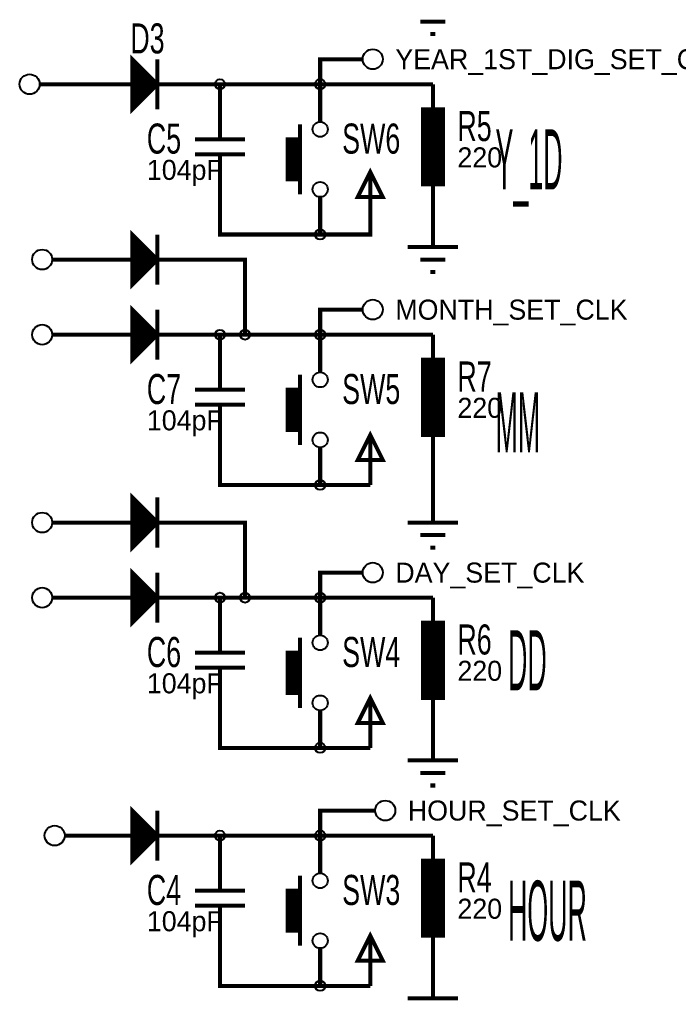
# Model space of a CAD drawing. Header units: inches. Extents: x -9.9 to 15.4, y -10.4 to 10.3.
# Drawn here: x -3.8 to -1.17, y -6.308 to -2.392 of the extents above; entities that cross this region are included whole.
import ezdxf

# ---------------------------------------------------------------- set-up
doc = ezdxf.new("R2010")
doc.units = ezdxf.units.IN
doc.layers.get('0').update_dxf_attribs({"linetype": 'CONTINUOUS'})
for name, color, linetype in [('1', 1, 'CONTINUOUS'), ('2', 2, 'CONTINUOUS'), ('3', 3, 'CONTINUOUS')]:
    doc.layers.add(name, color=color, linetype=linetype)

msp = doc.modelspace()

# ---------------------------------------------------------------- linework, layer by layer
at = {"layer": '1', "const_width": 0.016}
for points in [[(-2.2, -2.4), (-2.1, -2.4)], [(-2.16, -2.45), (-2.14, -2.45)], [(-2.55, -2.55), (-2.6, -2.55), (-2.6, -2.65)], [(-2.43, -2.55), (-2.55, -2.55)], [(-3.72, -2.65), (-3.6, -2.65)], [(-3.45, -2.65), (-3.6, -2.65)], [(-3.15, -2.65), (-3, -2.65)], [(-3, -2.7), (-3, -2.65)], [(-3, -2.65), (-2.6, -2.65)], [(-2.6, -2.7), (-2.6, -2.65)], [(-2.15, -2.65), (-2.6, -2.65)], [(-2.45, -3.1), (-2.4, -3), (-2.35, -3.1), (-2.45, -3.1)], [(-2.4, -3.2), (-2.4, -3)], [(-3, -3.1), (-3, -3.25), (-2.6, -3.25)], [(-2.15, -3.15), (-2.15, -3.2)], [(-2.4, -3.2), (-2.4, -3.25), (-2.6, -3.25)], [(-2.6, -3.2), (-2.6, -3.25)], [(-2.15, -3.2), (-2.15, -3.3)], [(-2.25, -3.3), (-2.05, -3.3)], [(-3.67, -3.35), (-3.55, -3.35)], [(-3.55, -3.35), (-3.45, -3.35)], [(-3.15, -3.35), (-2.9, -3.35), (-2.9, -3.65)], [(-2.2, -3.35), (-2.1, -3.35)], [(-2.16, -3.4), (-2.14, -3.4)], [(-2.55, -3.55), (-2.6, -3.55), (-2.6, -3.65)], [(-2.43, -3.55), (-2.55, -3.55)], [(-3.67, -3.65), (-3.55, -3.65)], [(-3.55, -3.65), (-3.45, -3.65)], [(-3.15, -3.65), (-3, -3.65)], [(-3, -3.7), (-3, -3.65)], [(-3, -3.65), (-2.9, -3.65)], [(-2.9, -3.65), (-2.6, -3.65)], [(-2.6, -3.7), (-2.6, -3.65)], [(-2.15, -3.65), (-2.6, -3.65)], [(-2.45, -4.15), (-2.4, -4.05), (-2.35, -4.15), (-2.45, -4.15)], [(-2.4, -4.25), (-2.4, -4.05)], [(-3, -4.1), (-3, -4.25), (-2.6, -4.25)], [(-2.15, -4.15), (-2.15, -4.3)], [(-2.6, -4.2), (-2.6, -4.25)], [(-2.4, -4.25), (-2.6, -4.25)], [(-2.15, -4.3), (-2.15, -4.4)], [(-3.67, -4.4), (-3.55, -4.4)], [(-3.55, -4.4), (-3.45, -4.4)], [(-3.15, -4.4), (-2.9, -4.4), (-2.9, -4.7)], [(-2.25, -4.4), (-2.05, -4.4)], [(-2.2, -4.45), (-2.1, -4.45)], [(-2.16, -4.5), (-2.14, -4.5)], [(-2.55, -4.6), (-2.6, -4.6), (-2.6, -4.7)], [(-2.43, -4.6), (-2.55, -4.6)], [(-3.67, -4.7), (-3.55, -4.7)], [(-3.55, -4.7), (-3.45, -4.7)], [(-3, -4.7), (-3.15, -4.7)], [(-3, -4.75), (-3, -4.7)], [(-3, -4.7), (-2.9, -4.7)], [(-2.9, -4.7), (-2.6, -4.7)], [(-2.6, -4.75), (-2.6, -4.7)], [(-2.15, -4.7), (-2.6, -4.7)], [(-2.45, -5.2), (-2.4, -5.1), (-2.35, -5.2), (-2.45, -5.2)], [(-2.4, -5.3), (-2.4, -5.1)], [(-3, -5.15), (-3, -5.3), (-2.6, -5.3)], [(-2.15, -5.2), (-2.15, -5.25)], [(-2.6, -5.25), (-2.6, -5.3)], [(-2.15, -5.25), (-2.15, -5.35)], [(-2.4, -5.3), (-2.6, -5.3)], [(-2.25, -5.35), (-2.05, -5.35)], [(-2.2, -5.4), (-2.1, -5.4)], [(-2.16, -5.45), (-2.14, -5.45)], [(-2.5, -5.55), (-2.6, -5.55), (-2.6, -5.65)], [(-2.38, -5.55), (-2.5, -5.55)], [(-3.62, -5.65), (-3.5, -5.65)], [(-3.5, -5.65), (-3.45, -5.65)], [(-3.15, -5.65), (-3, -5.65)], [(-3, -5.7), (-3, -5.65)], [(-3, -5.65), (-2.6, -5.65)], [(-2.6, -5.7), (-2.6, -5.65)], [(-2.15, -5.65), (-2.6, -5.65)], [(-2.45, -6.15), (-2.4, -6.05), (-2.35, -6.15), (-2.45, -6.15)], [(-2.4, -6.25), (-2.4, -6.05)], [(-3, -6.1), (-3, -6.25), (-2.6, -6.25)], [(-2.15, -6.15), (-2.15, -6.2)], [(-2.6, -6.2), (-2.6, -6.25)], [(-2.15, -6.2), (-2.15, -6.3)], [(-2.4, -6.25), (-2.6, -6.25)], [(-2.25, -6.3), (-2.05, -6.3)]]:
    msp.add_lwpolyline(points, dxfattribs=at)
at = {"layer": '1'}
for centre, radius in [((-2.39, -2.55), 0.04), ((-3.76, -2.65), 0.04), ((-3, -2.65), 0.02), ((-2.6, -2.65), 0.02), ((-2.6, -3.25), 0.02), ((-3.71, -3.35), 0.04), ((-2.39, -3.55), 0.04), ((-3.71, -3.65), 0.04), ((-3, -3.65), 0.02), ((-2.9, -3.65), 0.02), ((-2.6, -3.65), 0.02), ((-2.6, -4.25), 0.02), ((-3.71, -4.4), 0.04), ((-2.39, -4.6), 0.04), ((-3.71, -4.7), 0.04), ((-3, -4.7), 0.02), ((-2.9, -4.7), 0.02), ((-2.6, -4.7), 0.02), ((-2.6, -5.3), 0.02), ((-2.34, -5.55), 0.04), ((-3.66, -5.65), 0.04), ((-3, -5.65), 0.02), ((-2.6, -5.65), 0.02), ((-2.6, -6.25), 0.02)]:
    msp.add_circle(centre, radius, dxfattribs=at)
at = {"layer": '2'}
for points in [[(-3.35, -2.75), (-3.35, -2.55)], [(-3.346063, -2.746063), (-3.346063, -2.553937)], [(-3.342126, -2.742126), (-3.342126, -2.557874)], [(-3.338189, -2.738189), (-3.338189, -2.561811)], [(-3.334252, -2.734252), (-3.334252, -2.565748)], [(-3.330315, -2.730315), (-3.330315, -2.569685)], [(-3.326378, -2.726378), (-3.326378, -2.573622)], [(-3.322441, -2.722441), (-3.322441, -2.577559)], [(-3.318504, -2.718504), (-3.318504, -2.581496)], [(-3.314567, -2.714567), (-3.314567, -2.585433)], [(-3.31063, -2.71063), (-3.31063, -2.58937)], [(-3.306693, -2.706693), (-3.306693, -2.593307)], [(-3.302756, -2.702756), (-3.302756, -2.597244)], [(-3.298819, -2.698819), (-3.298819, -2.601181)], [(-3.294882, -2.694882), (-3.294882, -2.605118)], [(-3.290945, -2.690945), (-3.290945, -2.609055)], [(-3.287008, -2.687008), (-3.287008, -2.612992)], [(-3.283071, -2.683071), (-3.283071, -2.616929)], [(-3.279134, -2.679134), (-3.279134, -2.620866)], [(-3.275197, -2.675197), (-3.275197, -2.624803)], [(-3.27126, -2.67126), (-3.27126, -2.62874)], [(-3.267323, -2.667323), (-3.267323, -2.632677)], [(-3.263386, -2.663386), (-3.263386, -2.636614)], [(-3.259449, -2.659449), (-3.259449, -2.640551)], [(-3.255512, -2.655512), (-3.255512, -2.644488)], [(-3.251575, -2.651575), (-3.251575, -2.648425)], [(-3.25, -2.65), (-3.25, -2.65)], [(-2.19, -3.05), (-2.19, -2.75)], [(-2.186063, -3.05), (-2.186063, -2.75)], [(-2.182126, -3.05), (-2.182126, -2.75)], [(-2.178189, -3.05), (-2.178189, -2.75)], [(-2.174252, -3.05), (-2.174252, -2.75)], [(-2.170315, -3.05), (-2.170315, -2.75)], [(-2.166378, -3.05), (-2.166378, -2.75)], [(-2.162441, -3.05), (-2.162441, -2.75)], [(-2.158504, -3.05), (-2.158504, -2.75)], [(-2.154567, -3.05), (-2.154567, -2.75)], [(-2.15063, -3.05), (-2.15063, -2.75)], [(-2.146693, -3.05), (-2.146693, -2.75)], [(-2.142756, -3.05), (-2.142756, -2.75)], [(-2.138819, -3.05), (-2.138819, -2.75)], [(-2.134882, -3.05), (-2.134882, -2.75)], [(-2.130945, -3.05), (-2.130945, -2.75)], [(-2.127008, -3.05), (-2.127008, -2.75)], [(-2.123071, -3.05), (-2.123071, -2.75)], [(-2.119134, -3.05), (-2.119134, -2.75)], [(-2.115197, -3.05), (-2.115197, -2.75)], [(-2.11126, -3.05), (-2.11126, -2.75)], [(-2.11, -3.05), (-2.11, -2.75)], [(-2.73, -3.03), (-2.73, -2.87)], [(-2.726063, -3.03), (-2.726063, -2.87)], [(-2.722126, -3.03), (-2.722126, -2.87)], [(-2.718189, -3.03), (-2.718189, -2.87)], [(-2.714252, -3.03), (-2.714252, -2.87)], [(-2.710315, -3.03), (-2.710315, -2.87)], [(-2.706378, -3.03), (-2.706378, -2.87)], [(-2.702441, -3.03), (-2.702441, -2.87)], [(-2.698504, -3.03), (-2.698504, -2.87)], [(-2.694567, -3.03), (-2.694567, -2.87)], [(-2.69063, -3.03), (-2.69063, -2.87)], [(-2.686693, -3.03), (-2.686693, -2.87)], [(-2.682756, -3.03), (-2.682756, -2.87)], [(-2.68, -3.03), (-2.68, -2.87)], [(-3.35, -3.45), (-3.35, -3.25)], [(-3.346063, -3.446063), (-3.346063, -3.253937)], [(-3.342126, -3.442126), (-3.342126, -3.257874)], [(-3.338189, -3.438189), (-3.338189, -3.261811)], [(-3.334252, -3.434252), (-3.334252, -3.265748)], [(-3.330315, -3.430315), (-3.330315, -3.269685)], [(-3.326378, -3.426378), (-3.326378, -3.273622)], [(-3.322441, -3.422441), (-3.322441, -3.277559)], [(-3.318504, -3.418504), (-3.318504, -3.281496)], [(-3.314567, -3.414567), (-3.314567, -3.285433)], [(-3.31063, -3.41063), (-3.31063, -3.28937)], [(-3.306693, -3.406693), (-3.306693, -3.293307)], [(-3.302756, -3.402756), (-3.302756, -3.297244)], [(-3.298819, -3.398819), (-3.298819, -3.301181)], [(-3.294882, -3.394882), (-3.294882, -3.305118)], [(-3.290945, -3.390945), (-3.290945, -3.309055)], [(-3.287008, -3.387008), (-3.287008, -3.312992)], [(-3.283071, -3.383071), (-3.283071, -3.316929)], [(-3.279134, -3.379134), (-3.279134, -3.320866)], [(-3.275197, -3.375197), (-3.275197, -3.324803)], [(-3.27126, -3.37126), (-3.27126, -3.32874)], [(-3.267323, -3.367323), (-3.267323, -3.332677)], [(-3.263386, -3.363386), (-3.263386, -3.336614)], [(-3.259449, -3.359449), (-3.259449, -3.340551)], [(-3.255512, -3.355512), (-3.255512, -3.344488)], [(-3.251575, -3.351575), (-3.251575, -3.348425)], [(-3.25, -3.35), (-3.25, -3.35)], [(-3.35, -3.75), (-3.35, -3.55)], [(-3.346063, -3.746063), (-3.346063, -3.553937)], [(-3.342126, -3.742126), (-3.342126, -3.557874)], [(-3.338189, -3.738189), (-3.338189, -3.561811)], [(-3.334252, -3.734252), (-3.334252, -3.565748)], [(-3.330315, -3.730315), (-3.330315, -3.569685)], [(-3.326378, -3.726378), (-3.326378, -3.573622)], [(-3.322441, -3.722441), (-3.322441, -3.577559)], [(-3.318504, -3.718504), (-3.318504, -3.581496)], [(-3.314567, -3.714567), (-3.314567, -3.585433)], [(-3.31063, -3.71063), (-3.31063, -3.58937)], [(-3.306693, -3.706693), (-3.306693, -3.593307)], [(-3.302756, -3.702756), (-3.302756, -3.597244)], [(-3.298819, -3.698819), (-3.298819, -3.601181)], [(-3.294882, -3.694882), (-3.294882, -3.605118)], [(-3.290945, -3.690945), (-3.290945, -3.609055)], [(-3.287008, -3.687008), (-3.287008, -3.612992)], [(-3.283071, -3.683071), (-3.283071, -3.616929)], [(-3.279134, -3.679134), (-3.279134, -3.620866)], [(-3.275197, -3.675197), (-3.275197, -3.624803)], [(-3.27126, -3.67126), (-3.27126, -3.62874)], [(-3.267323, -3.667323), (-3.267323, -3.632677)], [(-3.263386, -3.663386), (-3.263386, -3.636614)], [(-3.259449, -3.659449), (-3.259449, -3.640551)], [(-3.255512, -3.655512), (-3.255512, -3.644488)], [(-3.251575, -3.651575), (-3.251575, -3.648425)], [(-3.25, -3.65), (-3.25, -3.65)], [(-2.19, -4.05), (-2.19, -3.75)], [(-2.186063, -4.05), (-2.186063, -3.75)], [(-2.182126, -4.05), (-2.182126, -3.75)], [(-2.178189, -4.05), (-2.178189, -3.75)], [(-2.174252, -4.05), (-2.174252, -3.75)], [(-2.170315, -4.05), (-2.170315, -3.75)], [(-2.166378, -4.05), (-2.166378, -3.75)], [(-2.162441, -4.05), (-2.162441, -3.75)], [(-2.158504, -4.05), (-2.158504, -3.75)], [(-2.154567, -4.05), (-2.154567, -3.75)], [(-2.15063, -4.05), (-2.15063, -3.75)], [(-2.146693, -4.05), (-2.146693, -3.75)], [(-2.142756, -4.05), (-2.142756, -3.75)], [(-2.138819, -4.05), (-2.138819, -3.75)], [(-2.134882, -4.05), (-2.134882, -3.75)], [(-2.130945, -4.05), (-2.130945, -3.75)], [(-2.127008, -4.05), (-2.127008, -3.75)], [(-2.123071, -4.05), (-2.123071, -3.75)], [(-2.119134, -4.05), (-2.119134, -3.75)], [(-2.115197, -4.05), (-2.115197, -3.75)], [(-2.11126, -4.05), (-2.11126, -3.75)], [(-2.11, -4.05), (-2.11, -3.75)], [(-2.73, -4.03), (-2.73, -3.87)], [(-2.726063, -4.03), (-2.726063, -3.87)], [(-2.722126, -4.03), (-2.722126, -3.87)], [(-2.718189, -4.03), (-2.718189, -3.87)], [(-2.714252, -4.03), (-2.714252, -3.87)], [(-2.710315, -4.03), (-2.710315, -3.87)], [(-2.706378, -4.03), (-2.706378, -3.87)], [(-2.702441, -4.03), (-2.702441, -3.87)], [(-2.698504, -4.03), (-2.698504, -3.87)], [(-2.694567, -4.03), (-2.694567, -3.87)], [(-2.69063, -4.03), (-2.69063, -3.87)], [(-2.686693, -4.03), (-2.686693, -3.87)], [(-2.682756, -4.03), (-2.682756, -3.87)], [(-2.68, -4.03), (-2.68, -3.87)], [(-3.35, -4.5), (-3.35, -4.3)], [(-3.346063, -4.496063), (-3.346063, -4.303937)], [(-3.342126, -4.492126), (-3.342126, -4.307874)], [(-3.338189, -4.488189), (-3.338189, -4.311811)], [(-3.334252, -4.484252), (-3.334252, -4.315748)], [(-3.330315, -4.480315), (-3.330315, -4.319685)], [(-3.326378, -4.476378), (-3.326378, -4.323622)], [(-3.322441, -4.472441), (-3.322441, -4.327559)], [(-3.318504, -4.468504), (-3.318504, -4.331496)], [(-3.314567, -4.464567), (-3.314567, -4.335433)], [(-3.31063, -4.46063), (-3.31063, -4.33937)], [(-3.306693, -4.456693), (-3.306693, -4.343307)], [(-3.302756, -4.452756), (-3.302756, -4.347244)], [(-3.298819, -4.448819), (-3.298819, -4.351181)], [(-3.294882, -4.444882), (-3.294882, -4.355118)], [(-3.290945, -4.440945), (-3.290945, -4.359055)], [(-3.287008, -4.437008), (-3.287008, -4.362992)], [(-3.283071, -4.433071), (-3.283071, -4.366929)], [(-3.279134, -4.429134), (-3.279134, -4.370866)], [(-3.275197, -4.425197), (-3.275197, -4.374803)], [(-3.27126, -4.42126), (-3.27126, -4.37874)], [(-3.267323, -4.417323), (-3.267323, -4.382677)], [(-3.263386, -4.413386), (-3.263386, -4.386614)], [(-3.259449, -4.409449), (-3.259449, -4.390551)], [(-3.255512, -4.405512), (-3.255512, -4.394488)], [(-3.251575, -4.401575), (-3.251575, -4.398425)], [(-3.25, -4.4), (-3.25, -4.4)], [(-3.35, -4.8), (-3.35, -4.6)], [(-3.346063, -4.796063), (-3.346063, -4.603937)], [(-3.342126, -4.792126), (-3.342126, -4.607874)], [(-3.338189, -4.788189), (-3.338189, -4.611811)], [(-3.334252, -4.784252), (-3.334252, -4.615748)], [(-3.330315, -4.780315), (-3.330315, -4.619685)], [(-3.326378, -4.776378), (-3.326378, -4.623622)], [(-3.322441, -4.772441), (-3.322441, -4.627559)], [(-3.318504, -4.768504), (-3.318504, -4.631496)], [(-3.314567, -4.764567), (-3.314567, -4.635433)], [(-3.31063, -4.76063), (-3.31063, -4.63937)], [(-3.306693, -4.756693), (-3.306693, -4.643307)], [(-3.302756, -4.752756), (-3.302756, -4.647244)], [(-3.298819, -4.748819), (-3.298819, -4.651181)], [(-3.294882, -4.744882), (-3.294882, -4.655118)], [(-3.290945, -4.740945), (-3.290945, -4.659055)], [(-3.287008, -4.737008), (-3.287008, -4.662992)], [(-3.283071, -4.733071), (-3.283071, -4.666929)], [(-3.279134, -4.729134), (-3.279134, -4.670866)], [(-3.275197, -4.725197), (-3.275197, -4.674803)], [(-3.27126, -4.72126), (-3.27126, -4.67874)], [(-3.267323, -4.717323), (-3.267323, -4.682677)], [(-3.263386, -4.713386), (-3.263386, -4.686614)], [(-3.259449, -4.709449), (-3.259449, -4.690551)], [(-3.255512, -4.705512), (-3.255512, -4.694488)], [(-3.251575, -4.701575), (-3.251575, -4.698425)], [(-3.25, -4.7), (-3.25, -4.7)], [(-2.19, -5.1), (-2.19, -4.8)], [(-2.186063, -5.1), (-2.186063, -4.8)], [(-2.182126, -5.1), (-2.182126, -4.8)], [(-2.178189, -5.1), (-2.178189, -4.8)], [(-2.174252, -5.1), (-2.174252, -4.8)], [(-2.170315, -5.1), (-2.170315, -4.8)], [(-2.166378, -5.1), (-2.166378, -4.8)], [(-2.162441, -5.1), (-2.162441, -4.8)], [(-2.158504, -5.1), (-2.158504, -4.8)], [(-2.154567, -5.1), (-2.154567, -4.8)], [(-2.15063, -5.1), (-2.15063, -4.8)], [(-2.146693, -5.1), (-2.146693, -4.8)], [(-2.142756, -5.1), (-2.142756, -4.8)], [(-2.138819, -5.1), (-2.138819, -4.8)], [(-2.134882, -5.1), (-2.134882, -4.8)], [(-2.130945, -5.1), (-2.130945, -4.8)], [(-2.127008, -5.1), (-2.127008, -4.8)], [(-2.123071, -5.1), (-2.123071, -4.8)], [(-2.119134, -5.1), (-2.119134, -4.8)], [(-2.115197, -5.1), (-2.115197, -4.8)], [(-2.11126, -5.1), (-2.11126, -4.8)], [(-2.11, -5.1), (-2.11, -4.8)], [(-2.73, -5.08), (-2.73, -4.92)], [(-2.726063, -5.08), (-2.726063, -4.92)], [(-2.722126, -5.08), (-2.722126, -4.92)], [(-2.718189, -5.08), (-2.718189, -4.92)], [(-2.714252, -5.08), (-2.714252, -4.92)], [(-2.710315, -5.08), (-2.710315, -4.92)], [(-2.706378, -5.08), (-2.706378, -4.92)], [(-2.702441, -5.08), (-2.702441, -4.92)], [(-2.698504, -5.08), (-2.698504, -4.92)], [(-2.694567, -5.08), (-2.694567, -4.92)], [(-2.69063, -5.08), (-2.69063, -4.92)], [(-2.686693, -5.08), (-2.686693, -4.92)], [(-2.682756, -5.08), (-2.682756, -4.92)], [(-2.68, -5.08), (-2.68, -4.92)], [(-3.35, -5.75), (-3.35, -5.55)], [(-3.346063, -5.746063), (-3.346063, -5.553937)], [(-3.342126, -5.742126), (-3.342126, -5.557874)], [(-3.338189, -5.738189), (-3.338189, -5.561811)], [(-3.334252, -5.734252), (-3.334252, -5.565748)], [(-3.330315, -5.730315), (-3.330315, -5.569685)], [(-3.326378, -5.726378), (-3.326378, -5.573622)], [(-3.322441, -5.722441), (-3.322441, -5.577559)], [(-3.318504, -5.718504), (-3.318504, -5.581496)], [(-3.314567, -5.714567), (-3.314567, -5.585433)], [(-3.31063, -5.71063), (-3.31063, -5.58937)], [(-3.306693, -5.706693), (-3.306693, -5.593307)], [(-3.302756, -5.702756), (-3.302756, -5.597244)], [(-3.298819, -5.698819), (-3.298819, -5.601181)], [(-3.294882, -5.694882), (-3.294882, -5.605118)], [(-3.290945, -5.690945), (-3.290945, -5.609055)], [(-3.287008, -5.687008), (-3.287008, -5.612992)], [(-3.283071, -5.683071), (-3.283071, -5.616929)], [(-3.279134, -5.679134), (-3.279134, -5.620866)], [(-3.275197, -5.675197), (-3.275197, -5.624803)], [(-3.27126, -5.67126), (-3.27126, -5.62874)], [(-3.267323, -5.667323), (-3.267323, -5.632677)], [(-3.263386, -5.663386), (-3.263386, -5.636614)], [(-3.259449, -5.659449), (-3.259449, -5.640551)], [(-3.255512, -5.655512), (-3.255512, -5.644488)], [(-3.251575, -5.651575), (-3.251575, -5.648425)], [(-3.25, -5.65), (-3.25, -5.65)], [(-2.19, -6.05), (-2.19, -5.75)], [(-2.186063, -6.05), (-2.186063, -5.75)], [(-2.182126, -6.05), (-2.182126, -5.75)], [(-2.178189, -6.05), (-2.178189, -5.75)], [(-2.174252, -6.05), (-2.174252, -5.75)], [(-2.170315, -6.05), (-2.170315, -5.75)], [(-2.166378, -6.05), (-2.166378, -5.75)], [(-2.162441, -6.05), (-2.162441, -5.75)], [(-2.158504, -6.05), (-2.158504, -5.75)], [(-2.154567, -6.05), (-2.154567, -5.75)], [(-2.15063, -6.05), (-2.15063, -5.75)], [(-2.146693, -6.05), (-2.146693, -5.75)], [(-2.142756, -6.05), (-2.142756, -5.75)], [(-2.138819, -6.05), (-2.138819, -5.75)], [(-2.134882, -6.05), (-2.134882, -5.75)], [(-2.130945, -6.05), (-2.130945, -5.75)], [(-2.127008, -6.05), (-2.127008, -5.75)], [(-2.123071, -6.05), (-2.123071, -5.75)], [(-2.119134, -6.05), (-2.119134, -5.75)], [(-2.115197, -6.05), (-2.115197, -5.75)], [(-2.11126, -6.05), (-2.11126, -5.75)], [(-2.11, -6.05), (-2.11, -5.75)], [(-2.73, -6.03), (-2.73, -5.87)], [(-2.726063, -6.03), (-2.726063, -5.87)], [(-2.722126, -6.03), (-2.722126, -5.87)], [(-2.718189, -6.03), (-2.718189, -5.87)], [(-2.714252, -6.03), (-2.714252, -5.87)], [(-2.710315, -6.03), (-2.710315, -5.87)], [(-2.706378, -6.03), (-2.706378, -5.87)], [(-2.702441, -6.03), (-2.702441, -5.87)], [(-2.698504, -6.03), (-2.698504, -5.87)], [(-2.694567, -6.03), (-2.694567, -5.87)], [(-2.69063, -6.03), (-2.69063, -5.87)], [(-2.686693, -6.03), (-2.686693, -5.87)], [(-2.682756, -6.03), (-2.682756, -5.87)], [(-2.68, -6.03), (-2.68, -5.87)]]:
    msp.add_lwpolyline(points, dxfattribs=at)
at = {"layer": '3', "const_width": 0.016}
for points in [[(-3.35, -2.55), (-3.35, -2.75), (-3.25, -2.65), (-3.35, -2.55)], [(-3.25, -2.55), (-3.25, -2.75)], [(-3.45, -2.65), (-3.35, -2.65)], [(-3.15, -2.65), (-3.25, -2.65)], [(-2.15, -2.65), (-2.15, -2.75)], [(-3, -2.7), (-3, -2.8)], [(-2.6, -2.7), (-2.6, -2.8)], [(-2.19, -3.05), (-2.11, -3.05), (-2.11, -2.75), (-2.19, -2.75), (-2.19, -3.05)], [(-3, -2.87), (-3, -2.8)], [(-2.68, -3.09), (-2.68, -2.81)], [(-2.9, -2.87), (-3.1, -2.87)], [(-2.73, -3.03), (-2.68, -3.03), (-2.68, -2.87), (-2.73, -2.87), (-2.73, -3.03)], [(-2.9, -2.93), (-3.1, -2.93)], [(-3, -2.93), (-3, -3)], [(-3, -3.1), (-3, -3)], [(-2.15, -3.15), (-2.15, -3.05)], [(-2.6, -3.2), (-2.6, -3.1)], [(-3.35, -3.25), (-3.35, -3.45), (-3.25, -3.35), (-3.35, -3.25)], [(-3.25, -3.25), (-3.25, -3.45)], [(-3.45, -3.35), (-3.35, -3.35)], [(-3.15, -3.35), (-3.25, -3.35)], [(-3.35, -3.55), (-3.35, -3.75), (-3.25, -3.65), (-3.35, -3.55)], [(-3.25, -3.55), (-3.25, -3.75)], [(-3.45, -3.65), (-3.35, -3.65)], [(-3.15, -3.65), (-3.25, -3.65)], [(-2.15, -3.65), (-2.15, -3.75)], [(-3, -3.7), (-3, -3.8)], [(-2.6, -3.7), (-2.6, -3.8)], [(-2.19, -4.05), (-2.11, -4.05), (-2.11, -3.75), (-2.19, -3.75), (-2.19, -4.05)], [(-3, -3.87), (-3, -3.8)], [(-2.68, -4.09), (-2.68, -3.81)], [(-2.9, -3.87), (-3.1, -3.87)], [(-2.73, -4.03), (-2.68, -4.03), (-2.68, -3.87), (-2.73, -3.87), (-2.73, -4.03)], [(-2.9, -3.93), (-3.1, -3.93)], [(-3, -3.93), (-3, -4)], [(-3, -4.1), (-3, -4)], [(-2.15, -4.15), (-2.15, -4.05)], [(-2.6, -4.2), (-2.6, -4.1)], [(-3.35, -4.3), (-3.35, -4.5), (-3.25, -4.4), (-3.35, -4.3)], [(-3.25, -4.3), (-3.25, -4.5)], [(-3.45, -4.4), (-3.35, -4.4)], [(-3.15, -4.4), (-3.25, -4.4)], [(-3.35, -4.6), (-3.35, -4.8), (-3.25, -4.7), (-3.35, -4.6)], [(-3.25, -4.6), (-3.25, -4.8)], [(-3.45, -4.7), (-3.35, -4.7)], [(-3.15, -4.7), (-3.25, -4.7)], [(-2.15, -4.7), (-2.15, -4.8)], [(-3, -4.75), (-3, -4.85)], [(-2.6, -4.75), (-2.6, -4.85)], [(-2.19, -5.1), (-2.11, -5.1), (-2.11, -4.8), (-2.19, -4.8), (-2.19, -5.1)], [(-3, -4.92), (-3, -4.85)], [(-2.68, -5.14), (-2.68, -4.86)], [(-2.9, -4.92), (-3.1, -4.92)], [(-2.73, -5.08), (-2.68, -5.08), (-2.68, -4.92), (-2.73, -4.92), (-2.73, -5.08)], [(-2.9, -4.98), (-3.1, -4.98)], [(-3, -4.98), (-3, -5.05)], [(-3, -5.15), (-3, -5.05)], [(-2.15, -5.2), (-2.15, -5.1)], [(-2.6, -5.25), (-2.6, -5.15)], [(-3.35, -5.55), (-3.35, -5.75), (-3.25, -5.65), (-3.35, -5.55)], [(-3.25, -5.55), (-3.25, -5.75)], [(-3.45, -5.65), (-3.35, -5.65)], [(-3.15, -5.65), (-3.25, -5.65)], [(-2.15, -5.65), (-2.15, -5.75)], [(-3, -5.7), (-3, -5.8)], [(-2.6, -5.7), (-2.6, -5.8)], [(-2.19, -6.05), (-2.11, -6.05), (-2.11, -5.75), (-2.19, -5.75), (-2.19, -6.05)], [(-3, -5.87), (-3, -5.8)], [(-2.68, -6.09), (-2.68, -5.81)], [(-2.9, -5.87), (-3.1, -5.87)], [(-2.73, -6.03), (-2.68, -6.03), (-2.68, -5.87), (-2.73, -5.87), (-2.73, -6.03)], [(-2.9, -5.93), (-3.1, -5.93)], [(-3, -5.93), (-3, -6)], [(-3, -6.1), (-3, -6)], [(-2.15, -6.15), (-2.15, -6.05)], [(-2.6, -6.2), (-2.6, -6.1)]]:
    msp.add_lwpolyline(points, dxfattribs=at)
at = {"layer": '3'}
for centre in [(-2.6, -2.83), (-2.6, -3.07), (-2.6, -3.83), (-2.6, -4.07), (-2.6, -4.88), (-2.6, -5.12), (-2.6, -5.83), (-2.6, -6.07)]:
    msp.add_circle(centre, 0.03, dxfattribs=at)

# ---------------------------------------------------------------- texts
at = {"width": 0.666667}
for s, p in [('D3', (-3.358, -2.527)), ('R5', (-2.052, -2.877)), ('C5', (-3.292, -2.927)), ('SW6', (-2.512, -2.927)), ('R7', (-2.052, -3.877)), ('C7', (-3.292, -3.927)), ('SW5', (-2.512, -3.927)), ('R6', (-2.052, -4.927)), ('C6', (-3.292, -4.977)), ('SW4', (-2.512, -4.977)), ('R4', (-2.052, -5.877)), ('C4', (-3.292, -5.927)), ('SW3', (-2.512, -5.927))]:
    msp.add_text(s, height=0.12, dxfattribs=at).set_placement(p)
for s, p in [('YEAR_1ST_DIG_SET_CLK', (-2.3, -2.59)), ('220', (-2.052, -2.982)), ('104pF', (-3.292, -3.032)), ('MONTH_SET_CLK', (-2.3, -3.59)), ('220', (-2.052, -3.982)), ('104pF', (-3.292, -4.032)), ('DAY_SET_CLK', (-2.3, -4.64)), ('220', (-2.052, -5.032)), ('104pF', (-3.292, -5.082)), ('HOUR_SET_CLK', (-2.25, -5.59)), ('220', (-2.052, -5.982)), ('104pF', (-3.292, -6.032))]:
    msp.add_text(s, height=0.08).set_placement(p)
at = {"layer": '3', "width": 0.333333}
for s, p in [('Y_1D', (-1.9, -3.07)), ('MM', (-1.9, -4.12)), ('DD', (-1.85, -5.07)), ('HOUR', (-1.85, -6.07))]:
    msp.add_text(s, height=0.24, dxfattribs=at).set_placement(p)

doc.saveas('drawing.dxf')
